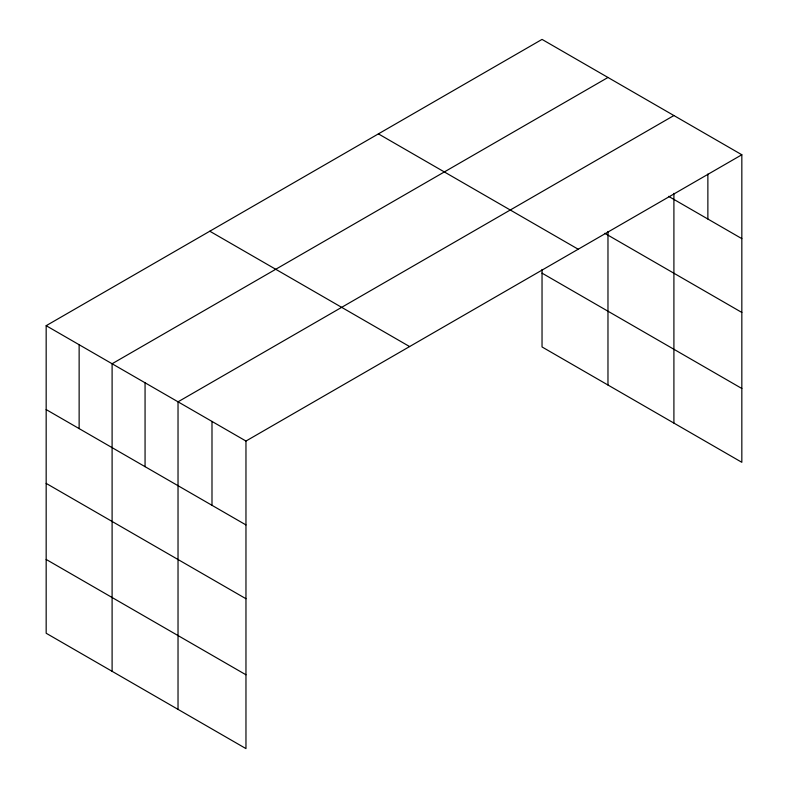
<?xml version="1.0" encoding="UTF-8"?>
<svg xmlns="http://www.w3.org/2000/svg" width="788" height="788" viewBox="0 0 788 788"><rect width="100%" height="100%" fill="white"/><g stroke="black" fill="none" stroke-linecap="round" stroke-linejoin="round"><path stroke-width="1.18" d="M741.833 154.753L245.964 441.044L245.964 748.6L46.167 633.247L46.167 325.69L542.036 39.4L741.833 154.753L741.833 462.31L542.036 346.956L542.036 269.466M607.972 77.47L112.103 363.751L112.103 671.317M673.907 115.531L178.029 401.821L178.029 709.377M668.588 196.35L741.833 238.636M604.78 233.317L741.833 312.452M378.398 133.871L578.195 249.225M542.036 273.15L741.833 388.494M209.805 231.219L409.602 346.562M46.167 325.69L245.964 441.044M46.167 409.573L245.964 524.926M46.167 483.389L245.964 598.732M46.167 559.441L245.964 674.784M707.87 174.04L707.87 219.025M673.907 193.336L673.907 423.087M607.972 231.475L607.972 385.027M211.992 421.432L211.992 505.315M145.061 382.791L145.061 466.673M79.135 344.72L79.135 428.603"/></g></svg>
